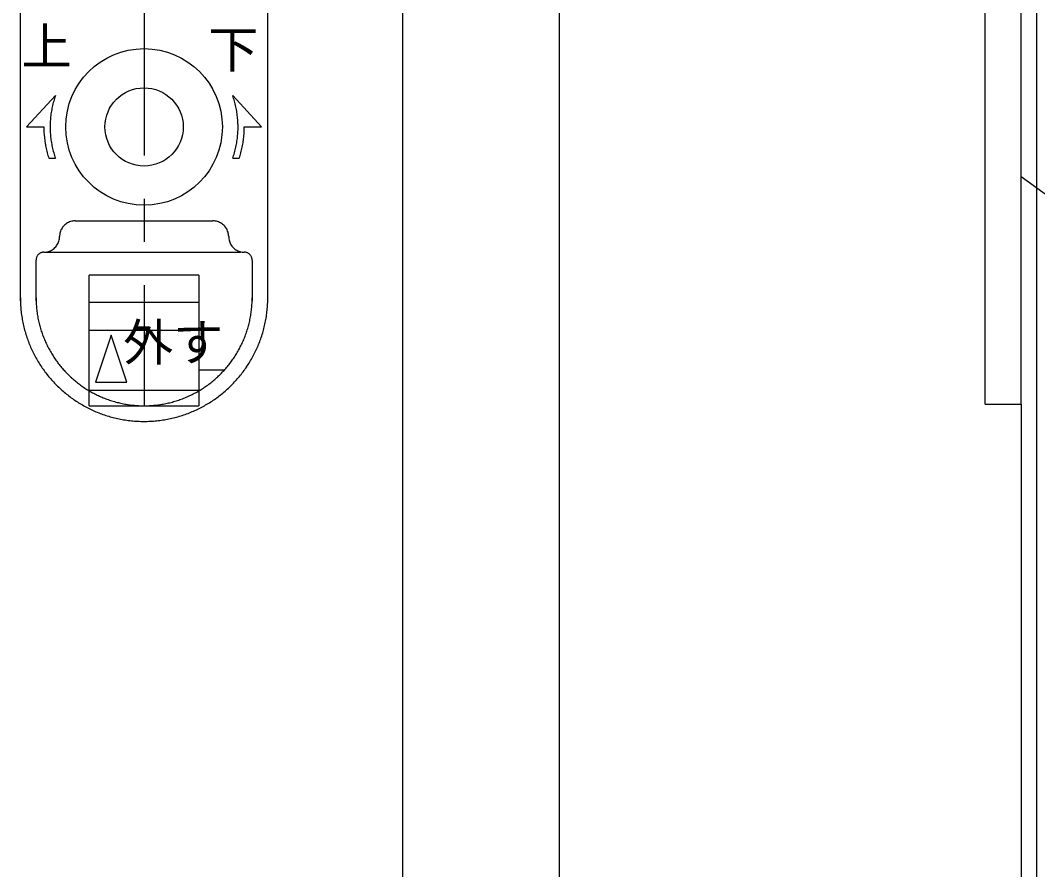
# Model space of a CAD drawing. Units: millimetres, scale not verified. Extents: x -800 to 800, y -554 to 554.
# Drawn here: x -425.3 to -360.3, y 327.5 to 381.7 of the extents above; entities that cross this region are included whole.
import ezdxf
from ezdxf.enums import TextEntityAlignment as Align

# ---------------------------------------------------------------- set-up
doc = ezdxf.new("R2010")
doc.units = ezdxf.units.MM
doc.header["$LTSCALE"] = 4
doc.linetypes.add('USER15', pattern=[5.525559, 3.453342, -0.690739, 0.690739, -0.690739])
doc.layers.add('2-0', color=7, linetype='Continuous', lineweight=25)
doc.styles.add('ＭＳ ゴシック', font='')
doc.styles.get('ＭＳ ゴシック').set_extended_font_data('MS Gothic')

msp = doc.modelspace()

# ---------------------------------------------------------------- linework, layer by layer
at = {"layer": '2-0'}
for p, q in [((-360.387, 184.929), (-360.387, 428.698)), ((-390.882, 407.201), (-390.882, 371.956)), ((-361.384, 357.205), (-361.384, 407.201)), ((-363.684, 357.205), (-363.684, 404.902)), ((-425.278, 363.805), (-425.278, 398.903)), ((-409.482, 363.805), (-409.482, 398.903)), ((-400.88, 398.903), (-400.88, 371.956)), ((-424.88, 374.904), (-423.037, 376.903)), ((-411.724, 376.903), (-409.881, 374.904)), ((-424.88, 374.904), (-423.779, 374.904)), ((-410.981, 374.904), (-409.881, 374.904)), ((-423.457, 372.904), (-423.037, 372.904)), ((-411.724, 372.904), (-411.303, 372.904)), ((-400.88, 371.956), (-400.88, 299.501)), ((-390.882, 371.956), (-390.882, 299.501)), ((-421.78, 368.905), (-412.981, 368.905)), ((-424.276, 363.805), (-424.276, 366.404)), ((-423.779, 366.905), (-411.232, 366.905)), ((-410.48, 366.404), (-410.48, 363.805)), ((-413.88, 365.451), (-420.881, 365.451)), ((-420.881, 363.72), (-413.88, 363.72)), ((-413.88, 361.904), (-420.881, 361.904)), ((-419.48, 361.604), (-420.478, 358.6)), ((-418.478, 358.603), (-419.48, 361.607)), ((-413.88, 359.403), (-412.238, 359.403)), ((-420.478, 358.603), (-418.478, 358.603)), ((-420.881, 358.097), (-413.88, 358.097)), ((-363.684, 357.205), (-361.384, 357.205)), ((-361.384, 357.205), (-361.384, 184.929)), ((-420.881, 357.104), (-413.88, 357.104))]:
    msp.add_line(p, q, dxfattribs=at)
at = {"layer": '2-0', "linetype": 'USER15'}
msp.add_line((-417.382, 409.002), (-417.382, 357.064), dxfattribs=at)
at = {"layer": '2-0'}
for points in [[(-361.384, 371.748), (-303.351, 329.746), (-263.857, 329.746)], [(-420.881, 357.104), (-420.881, 358.097), (-420.881, 365.451)], [(-413.88, 365.451), (-413.88, 358.097), (-413.88, 357.104)]]:
    msp.add_lwpolyline(points, dxfattribs=at)
for radius in [4.999, 2.498]:
    msp.add_circle((-417.38, 374.904), radius, dxfattribs=at)
for centre, radius, start, end in [((-417.378, 374.906), 6, 160.55986, 164.12124), ((-417.382, 374.906), 6, 15.87876, 19.44014), ((-417.376, 374.906), 6.003, 167.66809, 171.20188), ((-417.378, 374.906), 6, 164.12143, 167.66799), ((-417.382, 374.906), 6, 12.33201, 15.87857), ((-417.385, 374.906), 6.003, 8.79812, 12.33191), ((-417.367, 374.905), 6.011, 174.72571, 178.24292), ((-417.372, 374.905), 6.007, 171.20191, 174.72574), ((-417.389, 374.905), 6.007, 5.27426, 8.79809), ((-417.393, 374.905), 6.011, 1.75708, 5.27429), ((-417.337, 374.904), 6.443, 179.9993, 181.64706), ((-417.368, 374.903), 6.411, 181.64713, 183.30051), ((-417.364, 374.904), 6.015, 178.24287, 181.75713), ((-417.362, 374.904), 6.017, 181.75708, 185.27218), ((-417.398, 374.904), 6.017, 354.72782, 358.24292), ((-417.396, 374.904), 6.015, 358.24287, 1.75713), ((-417.392, 374.903), 6.411, 356.69949, 358.35287), ((-417.424, 374.904), 6.443, 358.35294, 0.0007), ((-417.396, 374.901), 6.384, 183.30058, 184.95929), ((-417.419, 374.899), 6.36, 184.95937, 186.62307), ((-417.44, 374.897), 6.339, 186.62315, 188.29148), ((-417.361, 374.905), 6.018, 185.27215, 188.79178), ((-417.399, 374.905), 6.018, 351.20822, 354.72785), ((-417.321, 374.897), 6.339, 351.70852, 353.37685), ((-417.341, 374.899), 6.36, 353.37693, 355.04063), ((-417.365, 374.901), 6.384, 355.04071, 356.69942), ((-417.456, 374.894), 6.323, 188.29157, 189.96415), ((-417.468, 374.892), 6.31, 189.96424, 191.64066), ((-417.476, 374.89), 6.302, 191.64075, 193.32055), ((-417.481, 374.889), 6.298, 193.32064, 195.00335), ((-417.36, 374.905), 6.019, 188.7918, 192.31936), ((-417.358, 374.905), 6.021, 192.31945, 195.85781), ((-417.403, 374.905), 6.021, 344.14219, 347.68055), ((-417.401, 374.905), 6.019, 347.68064, 351.2082), ((-417.28, 374.889), 6.298, 344.99665, 346.67936), ((-417.284, 374.89), 6.302, 346.67945, 348.35925), ((-417.292, 374.892), 6.31, 348.35934, 350.03576), ((-417.304, 374.894), 6.323, 350.03585, 351.70843), ((-417.48, 374.89), 6.298, 195.00345, 196.68855), ((-417.476, 374.891), 6.303, 196.68865, 198.37561), ((-417.353, 374.907), 6.026, 195.85798, 199.4093), ((-417.407, 374.907), 6.026, 340.5907, 344.14202), ((-417.284, 374.891), 6.303, 341.62439, 343.31135), ((-417.28, 374.89), 6.298, 343.31145, 344.99655), ((-421.782, 367.917), 0.988, 106.8146, 115.04515), ((-421.782, 367.917), 0.988, 98.44625, 106.80779), ((-421.78, 367.903), 1.002, 89.98399, 98.43441), ((-412.98, 367.888), 1.017, 81.62758, 90.01821), ((-412.978, 367.905), 0.999, 73.29651, 81.61591), ((-412.977, 367.909), 0.995, 65.08428, 73.2896), ((-421.776, 367.905), 1.001, 155.17329, 163.35254), ((-421.775, 367.904), 1.002, 147.10288, 155.17088), ((-421.773, 367.903), 1.005, 139.11386, 147.1037), ((-421.773, 367.903), 1.004, 131.14998, 139.11639), ((-421.776, 367.906), 1, 123.14704, 131.15256), ((-421.779, 367.912), 0.994, 115.04745, 123.14799), ((-412.978, 367.907), 0.998, 56.99184, 65.08173), ((-412.98, 367.903), 1.002, 48.98591, 56.99247), ((-412.982, 367.902), 1.004, 41.0118, 48.9882), ((-412.98, 367.903), 1.002, 33.00753, 41.01409), ((-412.977, 367.905), 0.998, 24.91827, 33.00816), ((-412.974, 367.906), 0.995, 16.7104, 24.91572), ((-423.769, 367.902), 0.992, 335.02795, 343.24142), ((-423.771, 367.903), 0.994, 343.24822, 351.58577), ((-423.787, 367.905), 1.01, 351.59751, 0.01695), ((-421.753, 367.901), 1.024, 171.66066, 180.01879), ((-421.771, 367.903), 1.006, 163.35932, 171.64914), ((-412.978, 367.905), 0.999, 8.38409, 16.70349), ((-412.995, 367.903), 1.017, 359.98179, 8.37242), ((-410.975, 367.903), 1.004, 179.98641, 188.42513), ((-410.986, 367.901), 0.993, 188.43643, 196.76544), ((-410.984, 367.902), 0.994, 196.77139, 204.95456), ((-423.779, 367.922), 1.017, 269.98212, 278.3708), ((-423.777, 367.905), 1, 278.38243, 286.69608), ((-423.776, 367.902), 0.996, 286.70287, 294.89923), ((-423.777, 367.904), 0.999, 294.90161, 302.98054), ((-423.779, 367.908), 1.003, 302.97969, 310.97487), ((-423.78, 367.909), 1.004, 310.97233, 318.93888), ((-423.778, 367.907), 1.002, 318.93632, 326.93673), ((-423.773, 367.904), 0.996, 326.93584, 335.02561), ((-410.978, 367.905), 1.001, 204.95582, 213.00201), ((-410.973, 367.908), 1.007, 212.99997, 220.95292), ((-410.972, 367.909), 1.009, 220.94924, 228.87402), ((-410.974, 367.906), 1.005, 228.87043, 236.83876), ((-410.979, 367.899), 0.997, 236.83701, 244.91241), ((-410.982, 367.892), 0.989, 244.91419, 253.13726), ((-410.983, 367.89), 0.987, 253.14392, 261.51858), ((-410.981, 367.901), 0.998, 261.53072, 270.01446), ((-423.758, 366.404), 0.518, 171.78555, 180.02035), ((-423.769, 366.406), 0.507, 163.57809, 171.77556), ((-423.774, 366.407), 0.501, 155.44525, 163.57207), ((-423.776, 366.408), 0.499, 147.3849, 155.44282), ((-423.777, 366.409), 0.498, 139.36647, 147.385), ((-423.779, 366.41), 0.496, 131.34253, 139.3677), ((-423.781, 366.412), 0.493, 123.26205, 131.34333), ((-423.782, 366.415), 0.49, 115.08422, 123.26084), ((-423.782, 366.415), 0.49, 106.79194, 115.07962), ((-423.781, 366.411), 0.494, 98.40301, 106.78304), ((-423.78, 366.399), 0.506, 89.97613, 98.38979), ((-410.981, 366.397), 0.508, 81.62758, 90.01821), ((-410.98, 366.406), 0.5, 73.29651, 81.61591), ((-410.979, 366.407), 0.498, 65.08428, 73.2896), ((-410.98, 366.406), 0.499, 56.99184, 65.08173), ((-410.981, 366.404), 0.501, 48.98591, 56.99247), ((-410.981, 366.404), 0.502, 41.0118, 48.9882), ((-410.981, 366.404), 0.501, 33.00753, 41.01409), ((-410.979, 366.405), 0.499, 24.91827, 33.00816), ((-410.978, 366.406), 0.498, 16.7104, 24.91572), ((-410.98, 366.406), 0.5, 8.38409, 16.70349), ((-410.988, 366.404), 0.508, 359.98179, 8.37242), ((-417.246, 364.004), 8.031, 179.99753, 182.89794), ((-417.262, 364.004), 7.014, 179.99757, 182.89809), ((-417.484, 364.004), 7.004, 357.09773, 0.00243), ((-417.514, 364.004), 8.031, 357.10201, 0.00248), ((-417.318, 364), 7.96, 182.89854, 185.79412), ((-417.371, 363.995), 7.907, 185.79465, 188.68191), ((-417.323, 364.001), 6.952, 182.89869, 185.79404), ((-417.368, 363.996), 6.907, 185.79458, 188.6813), ((-417.378, 363.996), 6.898, 351.30643, 354.19713), ((-417.423, 364.001), 6.943, 354.19767, 357.09713), ((-417.389, 363.995), 7.906, 351.31757, 354.20512), ((-417.442, 364), 7.959, 354.20566, 357.10141), ((-417.406, 363.99), 7.871, 188.68238, 191.55845), ((-417.428, 363.985), 7.849, 191.55885, 194.42152), ((-417.398, 363.992), 6.877, 188.68177, 191.55702), ((-417.416, 363.988), 6.859, 191.55741, 194.419), ((-417.332, 363.989), 6.851, 345.56133, 348.42651), ((-417.349, 363.992), 6.868, 348.42691, 351.30596), ((-417.331, 363.985), 7.848, 345.57703, 348.44022), ((-417.353, 363.99), 7.87, 348.44062, 351.3171), ((-417.437, 363.983), 7.839, 194.42185, 197.26955), ((-417.424, 363.986), 6.851, 194.41933, 197.26573), ((-417.424, 363.986), 6.851, 197.26598, 200.09631), ((-417.326, 363.987), 6.844, 339.87762, 342.71101), ((-417.325, 363.987), 6.843, 342.71127, 345.56101), ((-417.321, 363.983), 7.837, 342.72838, 345.57671), ((-417.438, 363.983), 7.838, 197.26981, 200.10163), ((-417.432, 363.985), 7.845, 200.10182, 202.91746), ((-417.418, 363.989), 6.857, 200.09649, 202.91048), ((-417.408, 363.993), 6.868, 202.9106, 205.70858), ((-417.343, 363.994), 6.864, 334.26013, 337.06055), ((-417.332, 363.99), 6.852, 337.06067, 339.87743), ((-417.327, 363.985), 7.843, 337.07895, 339.89539), ((-417.321, 363.983), 7.837, 339.89558, 342.72812), ((-417.421, 363.99), 7.857, 202.91758, 205.71731), ((-417.407, 363.996), 7.872, 205.71738, 208.50201), ((-417.396, 363.999), 6.882, 205.70864, 208.49144), ((-417.383, 364.006), 6.896, 208.49144, 211.26039), ((-417.371, 364.013), 6.91, 211.26035, 214.01717), ((-417.384, 364.016), 6.91, 325.94626, 328.70448), ((-417.371, 364.008), 6.894, 328.70445, 331.47515), ((-417.357, 364.001), 6.878, 331.47516, 334.26007), ((-417.351, 363.996), 7.87, 331.4926, 334.27816), ((-417.338, 363.989), 7.855, 334.27822, 337.07883), ((-417.392, 364.004), 7.889, 208.50202, 211.27283), ((-417.378, 364.013), 7.905, 211.2728, 214.03147), ((-417.36, 364.02), 6.923, 214.0171, 216.76386), ((-417.352, 364.026), 6.934, 216.76376, 219.50282), ((-417.405, 364.031), 6.935, 320.4589, 323.19863), ((-417.396, 364.024), 6.924, 323.19853, 325.94633), ((-417.38, 364.012), 7.903, 325.96116, 328.72083), ((-417.366, 364.004), 7.886, 328.7208, 331.49258), ((-417.366, 364.021), 7.92, 214.0314, 216.77998), ((-417.357, 364.028), 7.932, 216.77988, 219.52067), ((-417.346, 364.031), 6.94, 219.5027, 222.23662), ((-417.344, 364.033), 6.943, 222.23648, 224.96795), ((-417.345, 364.032), 6.942, 224.96781, 227.69959), ((-417.415, 364.039), 6.948, 312.26228, 314.99365), ((-417.414, 364.039), 6.948, 314.99351, 317.72492), ((-417.411, 364.036), 6.944, 317.72479, 320.45902), ((-417.402, 364.028), 7.93, 320.46997, 323.21174), ((-417.392, 364.021), 7.918, 323.21165, 325.96123), ((-417.35, 364.034), 7.94, 219.52055, 222.25607), ((-417.347, 364.036), 7.944, 222.25594, 224.98884), ((-417.348, 364.028), 6.937, 227.69946, 230.43431), ((-417.354, 364.021), 6.928, 230.43419, 233.1748), ((-417.361, 364.011), 6.916, 233.1747, 235.92362), ((-417.4, 364.022), 6.926, 304.04153, 306.78902), ((-417.407, 364.031), 6.937, 306.78892, 309.52844), ((-417.412, 364.037), 6.944, 309.52832, 312.26241), ((-417.412, 364.037), 7.943, 314.99993, 317.73374), ((-417.409, 364.034), 7.939, 317.73361, 320.47009), ((-417.347, 364.036), 7.944, 224.98871, 227.72174), ((-417.351, 364.032), 7.939, 227.72161, 230.45747), ((-417.356, 364.025), 7.93, 230.45736, 233.19873), ((-417.37, 363.999), 6.901, 235.92355, 238.68311), ((-417.378, 363.985), 6.885, 238.68307, 241.45532), ((-417.386, 363.971), 6.869, 241.45533, 244.24195), ((-417.378, 363.984), 6.882, 295.72931, 298.51361), ((-417.385, 363.998), 6.897, 298.51362, 301.28382), ((-417.393, 364.01), 6.912, 301.28379, 304.0416), ((-417.404, 364.027), 7.931, 306.78789, 309.52986), ((-417.409, 364.033), 7.939, 309.52975, 312.26634), ((-417.412, 364.037), 7.943, 312.26621, 315.00006), ((-417.364, 364.015), 7.917, 233.19863, 235.94801), ((-417.373, 364.002), 7.902, 235.94794, 238.70764), ((-417.382, 363.988), 7.885, 238.70761, 241.47963), ((-417.392, 363.958), 6.854, 244.24202, 247.0443), ((-417.397, 363.946), 6.842, 247.04443, 249.86317), ((-417.4, 363.939), 6.834, 249.86336, 252.69883), ((-417.4, 363.938), 6.833, 252.69909, 255.55096), ((-417.398, 363.946), 6.84, 255.55129, 258.41861), ((-417.395, 363.963), 6.858, 258.41902, 261.30018), ((-417.39, 363.993), 6.888, 261.30066, 264.19341), ((-417.375, 364.009), 6.905, 275.79967, 278.68895), ((-417.37, 363.979), 6.875, 278.68942, 281.56717), ((-417.366, 363.961), 6.856, 281.56757, 284.43157), ((-417.365, 363.954), 6.849, 284.4319, 287.28059), ((-417.365, 363.954), 6.849, 287.28084, 290.1133), ((-417.367, 363.961), 6.856, 290.11348, 292.92942), ((-417.372, 363.971), 6.867, 292.92954, 295.72925), ((-417.38, 363.991), 7.888, 298.50615, 301.27826), ((-417.388, 364.005), 7.904, 301.27824, 304.03821), ((-417.396, 364.017), 7.918, 304.03815, 306.78798), ((-417.39, 363.973), 7.867, 241.47965, 244.26569), ((-417.397, 363.958), 7.852, 244.26575, 247.06706), ((-417.401, 363.947), 7.84, 247.06718, 249.88454), ((-417.404, 363.941), 7.832, 249.88473, 252.71839), ((-417.386, 364.038), 6.934, 264.19395, 267.09535), ((-417.383, 364.099), 6.995, 267.09596, 270.00246), ((-417.382, 364.116), 7.012, 269.99755, 272.90061), ((-417.379, 364.054), 6.95, 272.90121, 275.79913), ((-417.36, 363.948), 7.84, 287.26945, 290.10219), ((-417.362, 363.954), 7.846, 290.10238, 292.9191), ((-417.366, 363.964), 7.857, 292.91922, 295.72015), ((-417.372, 363.977), 7.872, 295.72022, 298.50613), ((-417.404, 363.941), 7.833, 252.71865, 255.56828), ((-417.401, 363.951), 7.843, 255.56861, 258.43327), ((-417.397, 363.972), 7.865, 258.43367, 261.31176), ((-417.392, 364.008), 7.901, 261.31223, 264.2015), ((-417.386, 364.061), 7.954, 264.20204, 267.09959), ((-417.383, 364.133), 8.026, 267.10019, 270.00249), ((-417.382, 364.148), 8.042, 269.99747, 272.89695), ((-417.378, 364.075), 7.968, 272.89755, 275.7926), ((-417.373, 364.021), 7.914, 275.79313, 278.68022), ((-417.367, 363.984), 7.876, 278.68069, 281.55693), ((-417.363, 363.961), 7.853, 281.55733, 284.42045), ((-417.36, 363.95), 7.842, 284.42078, 287.26919)]:
    msp.add_arc(centre, radius, start, end, dxfattribs=at)

# ---------------------------------------------------------------- texts
at = {"layer": '2-0', "style": 'ＭＳ ゴシック'}
for s, p in [('上', (-425.198, 378.172)), ('下', (-413.275, 377.986)), ('外す', (-418.717, 359.277))]:
    msp.add_text(s, height=2.346, dxfattribs=at).set_placement(p, align=Align.BOTTOM_LEFT)

doc.saveas('drawing.dxf')
